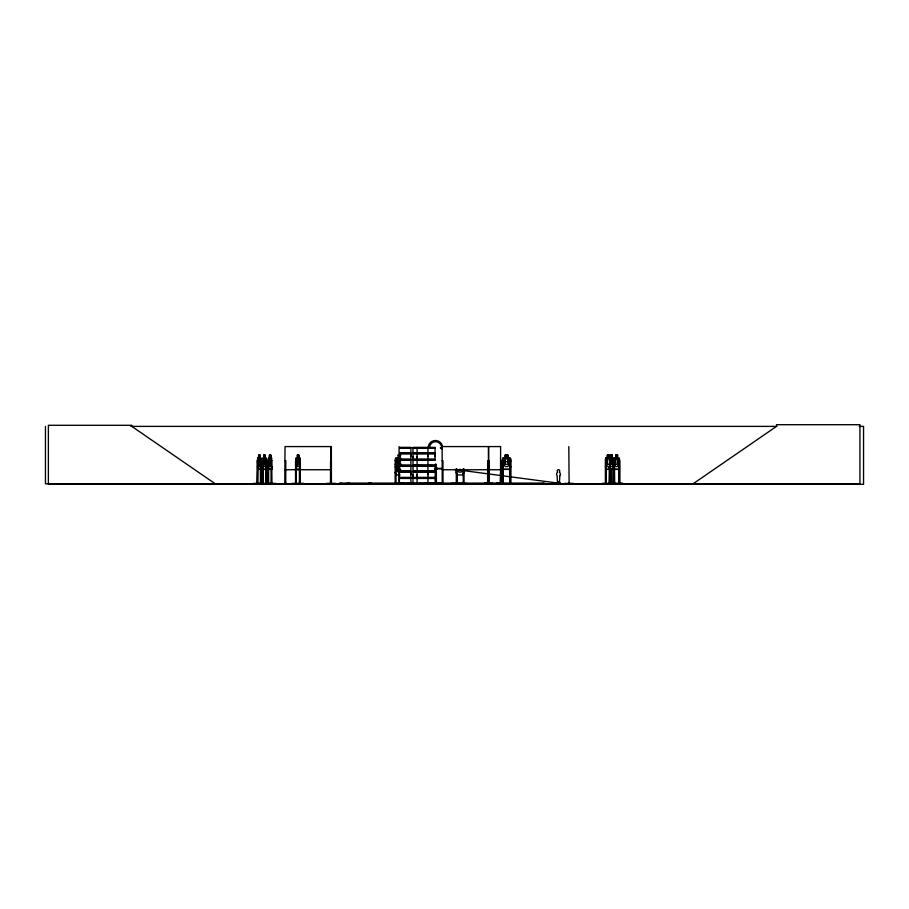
<?xml version="1.0" encoding="UTF-8"?>
<svg xmlns="http://www.w3.org/2000/svg" width="909" height="909" viewBox="0 0 909 909"><rect width="100%" height="100%" fill="white"/><g stroke="black" fill="none" stroke-linecap="round" stroke-linejoin="round"><path stroke-width="1.36" d="M410.902 474.725L410.902 472.055L398.153 472.101L396.733 469.817L396.733 464.499L398.153 463.556M410.902 456.5L410.902 453.841L400.074 453.841M413.004 477.384L413.004 472.055L427.934 472.055L427.923 477.384L413.004 477.384L413.016 474.725M413.004 459.159L413.004 453.841L427.934 453.841L427.923 459.159L413.004 459.159L413.016 456.5M417.106 474.725L417.106 477.384L417.095 472.055M417.106 456.5L417.106 459.159L417.095 453.841M427.923 474.725L427.923 472.055M427.923 456.5L427.923 453.841M435.047 456.5L435.047 453.841L428.241 453.841M326.672 483.383L335.353 483.349M400.074 478.452L410.913 478.452L410.913 483.588L394.881 483.702L410.641 483.758M403.573 483.804L403.573 482.974M564.625 483.383L573.306 483.349M492.917 483.702L484.508 483.349L492.928 483.815M492.917 483.383L484.508 483.383M427.934 483.588L427.923 478.452L413.004 478.452L412.959 483.815L440.172 483.338L431.48 483.815M260.667 469.396L260.656 457.909M265.905 469.396L265.894 457.909M266.405 466.567L265.985 469.396L263.053 469.396L262.678 466.567L263.144 469.396M268.644 469.396L271.575 469.396L271.484 457.909M271.575 469.396L271.916 466.567M253.281 483.383L275.722 483.383M266.382 483.383L266.326 458.909L265.11 457.909M271.802 483.804L271.461 458M271.973 483.747L271.905 482.974M606.121 469.396L605.519 466.556L606.053 469.396L613.177 469.396L613.552 466.556L614.439 469.305L618.836 469.305M613.177 469.396L613.632 466.556M291.88 483.383L303.811 483.383M299.391 483.747L299.447 468.828M605.576 483.747L605.599 458.965M618.813 469.396L619.472 466.556L618.881 469.396L614.314 469.396M602.281 483.747L622.904 483.383L602.292 483.349M416.742 483.747L429.173 483.758M462.965 474.862L463.84 469.567M509.676 469.305L510.619 466.556M510.71 466.567L509.733 469.396L503.234 469.396L502.416 466.567M257.917 457.909L257.395 483.815M262.758 483.815L262.678 458.92L263.985 457.909M262.803 466.556L263.156 457.909M268.36 458.92L268.348 483.815L268.269 458.92L269.564 457.909M268.394 458.965L268.757 458L271.552 458M454.284 483.747L457.92 483.815L454.295 483.702M457.784 470.862L458.591 471.123L459.545 469.271M503.245 483.747L503.188 460.658L502.359 460.658M435.263 483.747L435.491 465.215M295.857 483.815L295.879 458.92L296.334 457.909L297.379 457.909M296.402 469.396L296.414 457.909M609.666 457.909L609.257 483.815M609.746 457.909L609.246 458.965L607.439 458.954L607.439 464.272L609.223 464.272M400.414 465.431L399.449 467.101C398.301 462.783 395.256 464.476 398.892 467.749C394.904 471.828 398.415 472.68 399.494 468.374L400.505 470.158M462.567 469.817L461.261 472.101L458.829 472.101L457.522 469.817L454.648 469.442M605.496 483.815L605.462 458.92L606.144 457.909M605.53 458.92L606.167 458M613.723 458.92L614.404 457.909M264.019 458L263.417 464.272L264.019 466.556L265.155 466.556L265.758 464.272L265.189 455.057L263.894 455.057L263.894 457.909M270.746 455.148L269.518 455.148L269.007 458.954L269.609 466.556L270.746 466.556L271.348 464.272L270.7 455.057M503.291 457.909L502.393 458.92L502.529 483.815L502.541 482.974M556.887 483.804L557.831 483.793M559.58 483.804L559.933 482.554L559.705 483.361M609.291 455.148L607.439 455.148L606.485 464.272L607.439 466.556L609.28 466.567L609.734 469.396M693.044 483.815L776.491 426.389L776.491 424.696L859.925 424.696L859.925 483.815L45.45 483.815L45.45 426.389M610.518 483.758L611.496 482.974L611.268 483.815M557.228 483.815L559.933 483.668M412.97 465.374L427.946 465.647M130.76 426.389L776.922 426.389M859.289 426.389L863.55 426.389L863.55 484.304L48.382 484.304L48.382 425.298L131.828 425.298L131.828 426.389L215.263 483.815M400.062 447.421L410.913 447.421M412.993 447.421L435.07 447.421M400.062 447.614L410.913 447.614L410.902 452.773L400.074 452.773M400.085 447.955L410.902 447.955M413.016 447.955L427.923 447.955M428.241 447.955L435.047 447.955M428.241 452.773L435.059 452.773L435.059 447.637L412.993 447.626L413.016 452.773L427.934 452.773L427.934 447.637M399.994 453.137L410.982 453.137M412.925 453.137L428.014 453.137M428.219 453.137L435.138 453.137M399.994 453.466L410.982 453.466M412.925 453.466L428.014 453.466M428.219 453.466L435.138 453.466M260.735 457.909L259.872 457.909L259.951 455.057L258.656 455.057L258.167 464.272L258.781 466.556L259.917 466.556L260.519 464.272L259.917 458M269.484 455.057L270.78 455.057L270.746 458M399.96 455.057L398.062 455.057L398.153 458L396.733 458.954L396.733 464.272L398.153 466.556L400.812 466.556M607.371 455.057L609.36 455.057L609.36 457.909L610.746 457.909M612.211 455.057L610.666 455.057L609.984 464.272L610.712 466.556L612.087 466.556L612.825 464.272L612.132 455.057L612.211 457.909L613.632 458.954L613.677 483.815M617.62 455.057L615.643 455.057L615.7 458L614.745 458.954L614.745 464.272L615.7 466.556L617.495 466.556L618.45 464.272L617.552 455.057M258.69 455.148L259.917 455.148M263.94 455.148L265.155 455.148M297.345 455.148L298.754 455.148M398.153 455.148L400.812 455.148M507.858 455.148L505.245 455.148L505.268 458L503.87 458.954L503.87 464.272L505.245 466.556L507.836 466.556L509.21 464.272L509.21 458.954L507.836 458L507.836 455.148M610.712 455.148L612.166 455.148M615.7 455.148L617.563 455.148M258.735 457.909L257.44 458.92L257.906 469.396M270.7 457.909L271.564 457.909M298.72 457.909L299.731 457.909L300.186 458.954L299.652 457.909M398.062 457.909L396.119 457.909L395.21 458.92L395.154 483.815L395.063 482.974M503.268 457.909L505.177 457.909L505.177 455.057L507.949 455.057L507.858 458M507.926 457.909L509.733 457.909L510.71 458.909L510.699 483.815M606.064 457.909L607.439 457.909M614.336 457.909L615.711 457.909M617.552 457.909L618.87 457.909L619.54 458.909L619.54 483.815M257.849 458L260.724 458M263.087 458L265.962 458M296.345 458L299.709 458M396.154 458L400.812 458M503.313 458L509.699 458M606.098 458L613.143 458M614.359 458L618.836 458M261.167 458.909L261.144 483.747L260.36 482.974M613.598 458.909L613.791 483.815L613.893 460.658M400.812 458.954L398.153 458.954L398.153 464.272L400.812 464.272M400.074 459.159L410.913 459.159L410.913 453.841M428.241 459.159L435.059 459.159L435.059 453.841M399.994 459.534L410.982 459.534M412.925 459.534L428.014 459.534M428.219 459.534L435.138 459.534M399.994 459.863L410.982 459.863M412.925 459.863L428.014 459.863M428.219 459.863L435.138 459.863M400.074 460.238L410.913 460.238L410.913 465.363L400.085 465.226M428.241 460.238L435.059 460.238M398.062 460.602L399.96 460.602M261.042 460.658L260.428 460.658L260.394 483.815M266.28 460.658L265.905 483.815M271.268 460.658L271.871 460.658M285.028 460.658L285.812 460.658L285.721 483.815M299.447 460.658L300.106 460.658M331.353 460.658L330.569 460.658L330.49 483.815M395.154 460.658L395.938 460.658L396.029 483.815M398.153 460.704L400.812 460.704M442.138 460.658L442.922 460.658L443.013 483.815M505.086 483.804L496.564 483.338L511.847 483.747L509.79 483.702L509.858 460.658L510.699 460.658M605.496 460.658L606.246 460.658M609.257 460.658L609.916 460.658M614.518 460.658L613.234 460.658L613.189 483.815M502.382 461.613L510.688 461.613M398.062 463.454L396.119 463.454L395.21 464.476L396.165 463.556L400.812 463.556M400.812 464.499L398.153 464.499L398.153 469.817L400.812 469.817M435.241 464.431L436.093 464.431M435.241 465.033L436.093 465.033M413.016 465.226L427.923 465.226L427.923 460.238L413.004 460.238L413.004 465.363L427.946 465.363M436.093 465.215L435.241 465.215L435.241 464.249L436.093 464.34L436.127 483.815M410.913 465.374L399.971 465.51L410.913 465.647M428.241 465.59L435.07 465.647M400.062 465.863L410.913 465.828L410.902 470.987L400.074 470.987M428.241 465.84L435.07 465.863M400.085 466.169L410.902 466.169M413.016 466.169L427.923 466.169M428.241 466.169L435.047 466.169M257.44 466.567L257.929 469.305M268.269 466.567L268.734 469.396M295.959 466.567L296.311 469.396L299.743 469.396L300.152 466.567M434.911 467.942L437.059 467.942L437.059 469.271L434.911 469.271M435.343 468.135L436.309 468.135L436.434 483.758M437.059 468.362L441.888 468.362M437.059 468.851L441.888 468.851M435.343 469.101L436.309 469.101M257.849 469.305L260.724 469.305M263.087 469.305L265.962 469.305M268.678 469.305L271.552 469.305M296.345 469.305L299.709 469.305M396.154 469.305L400.096 469.305M503.313 469.305L509.699 469.305M606.098 469.305L613.143 469.305M257.815 469.396L260.747 469.396M400.108 469.396L396.085 469.396L395.21 466.567M435.343 469.339L436.309 469.339M285.028 469.748L331.353 469.748M442.138 469.748L500.598 469.748M428.241 470.987L435.059 470.987M399.994 471.362L410.982 471.362M412.925 471.362L428.014 471.362M428.219 471.362L435.138 471.362M399.994 471.691L410.982 471.691M412.925 471.691L428.014 471.691M428.219 471.691L435.138 471.691M428.241 472.055L435.059 472.055M463.92 472.112L463.033 474.952L456.897 474.952L456.125 469.567M400.108 474.952L396.085 474.952L395.21 472.112L396.165 474.862M400.074 477.384L410.913 477.384L410.913 472.055M428.241 477.384L435.059 477.384M399.994 477.748L410.982 477.748M412.925 477.748L428.014 477.748M428.219 477.748L435.138 477.748M399.994 478.077L410.982 478.077M412.925 478.077L428.014 478.077M428.219 478.077L435.138 478.077M428.241 478.452L435.059 478.452M257.826 482.974L257.008 483.815L257.145 460.658L257.747 460.658L257.792 483.815M262.315 482.974L263.065 482.974M265.598 482.974L266.348 482.974M267.905 482.974L268.655 482.974M271.189 482.974L271.939 482.974M296.311 482.974L295.516 482.974L295.539 483.815L295.584 460.658L296.243 460.658L296.3 483.747M299.379 482.974L300.175 482.974M330.478 482.974L331.444 482.974M568.727 482.974L569.204 483.815M605.439 482.974L606.303 482.974M609.178 482.974L609.984 482.974M613.155 482.974L614.575 482.974M618.893 482.974L619.756 482.974L619.756 483.815M346.886 483.338L349.783 483.338M368.395 483.338L371.292 483.338M452.159 483.338L449.376 483.815M452.796 483.338L465.897 483.383M553.399 483.338L556.285 483.338M556.887 483.338L557.569 483.815M557.853 483.202L559.103 483.202M394.881 483.383L410.902 483.44M413.016 483.44L440.172 483.383M496.575 483.372L504.972 483.815M509.79 483.383L511.824 483.383M557.035 483.361L559.933 483.361L463.079 470.555M602.292 483.702L622.915 483.747M489.008 483.77L488.962 482.974M488.61 483.747L488.61 446.58M403.88 483.758L403.755 482.974M410.936 483.758L414.152 483.815M614.654 483.747L614.518 467.465M442.206 449.512L440.445 447.83L441.66 447.83A6.09 6.09 0 0 0 435.57 441.729A6.09 6.09 0 0 0 429.48 447.83M610.178 458.954L609.223 458L609.291 455.057M509.676 458L510.619 458.954L510.517 483.815M610.53 457.909L611.268 458.909M610.496 458L611.143 458.954M460.465 469.271L461.442 471.123L462.204 470.862M456.17 472.101L456.932 474.952M613.791 466.556L614.393 469.396M609.2 466.567L609.655 469.396M619.711 483.815L619.699 460.658L618.949 460.658L618.893 483.815M619.347 482.974L619.268 483.815M619.177 468.828L619.109 483.815M614.291 460.658L614.348 483.815M614.166 482.974L614.2 483.815M613.495 460.658L613.439 483.815M611.427 468.828L611.496 483.815M611.212 468.828L611.212 483.815M610.905 468.828L611.03 483.815M610.678 468.828L610.848 483.815M609.916 467.465L610.087 483.815M609.655 460.658L609.7 483.815M609.519 468.828L609.462 483.815M607.439 455.057L607.439 458M606.246 467.465L606.303 483.815M606.019 460.658L606.087 483.815M605.894 482.974L605.849 483.815M569.114 483.815L568.818 446.58M558.921 483.361L558.921 481.668L558.046 481.668L558.046 483.361M557.262 483.361L557.035 482.554L557.024 483.815M552.604 483.815L550.377 483.815M544.775 483.815L544.775 483.099L339.409 483.099L339.409 483.815M543.082 483.099L543.082 483.815M509.938 460.658L510.04 483.815M503.007 482.974L503.018 483.815M502.268 482.974L502.336 483.815M500.95 483.815L500.893 460.658L500.37 483.815M500.689 460.658L500.666 483.815M500.529 483.815L500.598 446.58L442.138 446.58L442.228 483.815M489.122 483.815L489.099 460.658L487.69 460.658L487.599 483.815M488.803 460.658L488.826 483.815M488.474 446.58L488.474 483.815M487.781 482.974L487.781 483.815M464.124 482.974L464.124 483.815M464.033 468.828L464.033 483.815M463.795 482.974L463.817 483.815M463.442 482.974L463.42 483.815M463.204 468.828L463.238 483.815M463.113 482.974L463.113 483.815M457 474.282L456.977 483.815M456.875 468.828L456.841 483.815M456.386 482.974L456.42 483.815M456.284 468.828L456.284 483.815M456.068 482.974L456.068 483.815M442.831 482.974L442.831 483.815M442.047 482.974L442.081 483.815M435.525 469.339L435.525 483.815M426.128 482.974L426.094 483.815M425.991 482.974L425.957 483.815M425.821 482.974L425.696 483.815M425.56 482.974L425.492 483.815M425.389 482.974L425.264 483.338M420.606 483.815L420.537 482.974L420.39 483.815M420.322 482.974L420.322 483.815M420.094 482.974L419.969 483.815M419.788 482.974L419.901 483.815M419.753 482.974L419.628 483.815M417.095 447.637L417.106 452.773M417.095 460.238L417.095 465.363M417.095 465.863L417.106 470.987M417.095 478.452L417.095 483.588M408.834 482.974L408.834 483.815M408.686 482.974L408.63 483.815M408.505 482.974L408.516 483.815M408.13 482.974L408.152 483.815M407.914 482.974L407.936 483.815M407.823 483.213L407.823 483.815M402.971 483.815L402.971 482.974L402.789 483.815M401.642 482.974L401.778 483.815M401.471 482.974L401.448 483.815M401.074 482.974L401.096 483.815M400.914 482.974L400.892 483.815M400.767 482.974L400.767 483.815M399.381 460.658L399.369 483.815M399.074 446.58L399.062 483.815M395.847 482.974L395.847 483.815M372.44 483.815L372.02 483.815M371.02 483.099L371.02 483.815M369.384 483.099L369.384 483.815M367.611 483.815L365.373 483.815M351.067 483.815L350.385 483.815M346.329 483.815L343.636 483.815M341.045 483.099L341.045 483.815M331.421 483.815L331.353 446.58L285.028 446.58L284.79 483.758L285.903 482.974L285.903 483.815M331.171 460.658L331.16 483.815M330.865 446.58L330.853 483.815M330.762 482.974L330.66 483.815M300.152 458.909L300.095 483.815M299.845 460.658L299.8 483.815M299.709 460.658L299.663 483.815M298.811 457.909L298.811 455.057L297.3 455.057L296.72 464.272L297.425 466.556L298.754 466.556L299.47 464.272L298.72 455.057M295.982 468.828L296.027 483.815M271.541 460.658L271.496 483.815M271.473 482.974L271.473 483.815M271.268 468.828L271.223 483.815M269.564 455.057L269.518 458M268.621 483.815L268.587 460.658L267.973 460.658L267.939 483.815M266.007 460.658L266.064 483.815M265.678 468.828L265.633 483.815M263.985 455.057L263.94 458M263.031 483.815L262.996 460.658L262.383 460.658L262.247 483.815M260.701 460.658L260.781 483.815M260.644 482.974L260.667 483.815M259.872 455.057L259.826 458M257.542 482.974L257.52 483.815M428.15 447.83A7.295 7.295 0 0 1 442.501 445.933M559.853 475.498L559.455 482.94L557.524 482.94L557.115 475.498A1.932 1.932 0 0 1 557.524 472.464C555.763 468.658 561.205 468.658 559.455 472.464A1.932 1.932 0 0 1 559.853 475.498M259.713 455.625L258.985 455.625L258.985 456.579L259.713 456.579L259.713 455.625M264.951 455.625L264.224 455.625L264.224 456.579L264.951 456.579L264.951 455.625M270.541 455.625L269.814 455.625L269.814 456.579L270.541 456.579L270.541 455.625M298.527 455.625L297.663 455.625L297.663 456.579L298.527 456.579L298.527 455.625M400.335 455.625L398.631 455.625L398.631 456.579L400.335 456.579L400.335 455.625M507.37 455.625L505.711 455.625L505.711 456.579L507.37 456.579L507.37 455.625M608.905 455.625L607.757 455.625L607.757 456.579L608.905 456.579L608.905 455.625M611.837 455.625L610.962 455.625L610.962 456.579L611.837 456.579L611.837 455.625M617.177 455.625L616.018 455.625L616.018 456.579L617.177 456.579L617.177 455.625M259.917 458.954L258.781 458.954L258.781 464.272L259.917 464.272L259.917 458.954M265.155 458.954L264.019 458.954L264.019 464.272L265.155 464.272L265.155 458.954M270.746 458.954L269.609 458.954L269.609 464.272L270.746 464.272L270.746 458.954M298.754 458.954L297.425 458.954L297.425 464.272L298.754 464.272L298.754 458.954M507.836 458.954L505.245 458.954L505.245 464.272L507.836 464.272L507.836 458.954M612.087 458.954L610.712 458.954L610.712 464.272L612.087 464.272L612.087 458.954M617.495 458.954L615.7 458.954L615.7 464.272L617.495 464.272L617.495 458.954M400.335 461.181L398.631 461.181L398.631 462.124L400.335 462.124L400.335 461.181M435.047 465.226L428.241 465.226L435.07 465.363M427.946 465.84L412.993 465.828L413.016 470.987L427.934 470.987L427.934 465.863"/></g></svg>
